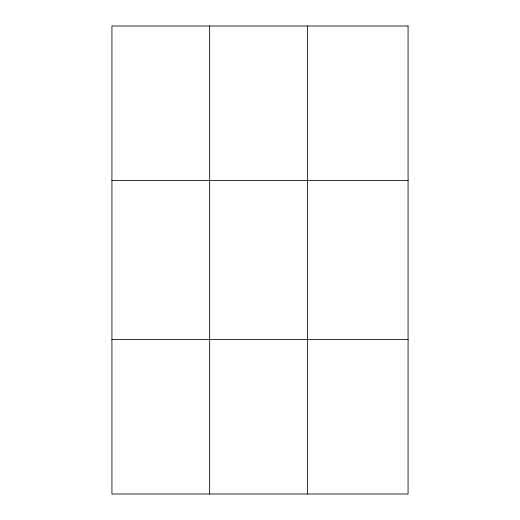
<?xml version="1.0" encoding="UTF-8"?>
<svg xmlns="http://www.w3.org/2000/svg" width="520" height="520" viewBox="0 0 520 520"><rect width="100%" height="100%" fill="white"/><g stroke="black" fill="none" stroke-linecap="round" stroke-linejoin="round"><path stroke-width="0.78" d="M209.658 494L209.658 26M307.378 494L307.378 26M111.93 180.44L408.07 180.44M111.93 339.56L408.07 339.56M408.07 26L408.07 494L111.93 494L111.93 26L408.07 26"/></g></svg>
